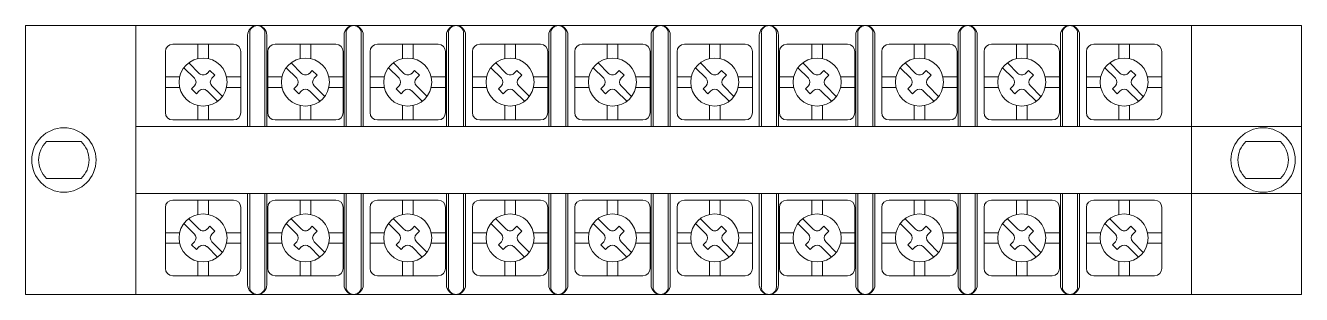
# Model space of a CAD drawing. Header units: millimetres. Extents: x 0 to 166, y 0 to 35.
import ezdxf

# ---------------------------------------------------------------- set-up
doc = ezdxf.new("R2010")
doc.units = ezdxf.units.MM
doc.layers.add('hw_VTP', color=7, linetype='Continuous', lineweight=13)

# ---------------------------------------------------------------- blocks, each defined once
blk = doc.blocks.new('CD_10P-30A')
at = {"layer": 'hw_VTP'}
for p, q in [((965.83, -753.45), (1132.17, -753.45)), ((965.83, -788.45), (965.83, -753.45)), ((980.19, -770.95), (980.19, -753.45)), ((1117.82, -788.45), (1117.82, -753.45)), ((1132.17, -788.45), (1132.17, -753.45)), ((988.48, -759.67), (987.11, -758.3)), ((1001.82, -759.67), (1000.45, -758.3)), ((1015.16, -759.67), (1013.79, -758.3)), ((1028.5, -759.67), (1027.13, -758.3)), ((1041.84, -759.67), (1040.47, -758.3)), ((1055.18, -759.67), (1053.81, -758.3)), ((1068.52, -759.67), (1067.15, -758.3)), ((1081.86, -759.67), (1080.49, -758.3)), ((1095.2, -759.67), (1093.83, -758.3)), ((1108.54, -759.67), (1107.17, -758.3)), ((987.85, -760.3), (986.48, -758.94)), ((989.87, -759.29), (989.49, -759.67)), ((990.5, -759.92), (989.87, -759.29)), ((990.5, -759.92), (990.12, -760.3)), ((1001.19, -760.3), (999.82, -758.94)), ((1003.21, -759.29), (1002.83, -759.67)), ((1003.84, -759.92), (1003.21, -759.29)), ((1003.84, -759.92), (1003.46, -760.3)), ((1014.53, -760.3), (1013.16, -758.94)), ((1016.55, -759.29), (1016.17, -759.67)), ((1017.18, -759.92), (1016.55, -759.29)), ((1017.18, -759.92), (1016.8, -760.3)), ((1027.87, -760.3), (1026.5, -758.94)), ((1029.89, -759.29), (1029.51, -759.67)), ((1030.52, -759.92), (1029.89, -759.29)), ((1030.52, -759.92), (1030.14, -760.3)), ((1041.21, -760.3), (1039.84, -758.94)), ((1043.23, -759.29), (1042.85, -759.67)), ((1043.86, -759.92), (1043.23, -759.29)), ((1043.86, -759.92), (1043.48, -760.3)), ((1054.55, -760.3), (1053.18, -758.94)), ((1056.57, -759.29), (1056.19, -759.67)), ((1057.2, -759.92), (1056.57, -759.29)), ((1057.2, -759.92), (1056.82, -760.3)), ((1067.89, -760.3), (1066.52, -758.94)), ((1069.91, -759.29), (1069.53, -759.67)), ((1070.54, -759.92), (1069.91, -759.29)), ((1070.54, -759.92), (1070.16, -760.3)), ((1081.23, -760.3), (1079.86, -758.94)), ((1083.25, -759.29), (1082.87, -759.67)), ((1083.88, -759.92), (1083.25, -759.29)), ((1083.88, -759.92), (1083.5, -760.3)), ((1094.57, -760.3), (1093.2, -758.94)), ((1096.59, -759.29), (1096.21, -759.67)), ((1097.22, -759.92), (1096.59, -759.29)), ((1097.22, -759.92), (1096.84, -760.3)), ((1107.91, -760.3), (1106.54, -758.94)), ((1109.93, -759.29), (1109.55, -759.67)), ((1110.56, -759.92), (1109.93, -759.29)), ((1110.56, -759.92), (1110.18, -760.3)), ((987.85, -761.31), (987.47, -761.69)), ((988.1, -762.33), (987.47, -761.69)), ((991.49, -762.68), (990.12, -761.31)), ((1001.19, -761.31), (1000.81, -761.69)), ((1001.44, -762.33), (1000.81, -761.69)), ((1004.83, -762.68), (1003.46, -761.31)), ((1014.53, -761.31), (1014.15, -761.69)), ((1014.78, -762.33), (1014.15, -761.69)), ((1018.17, -762.68), (1016.8, -761.31)), ((1027.87, -761.31), (1027.49, -761.69)), ((1028.12, -762.33), (1027.49, -761.69)), ((1031.51, -762.68), (1030.14, -761.31)), ((1041.21, -761.31), (1040.83, -761.69)), ((1041.46, -762.33), (1040.83, -761.69)), ((1044.85, -762.68), (1043.48, -761.31)), ((1054.55, -761.31), (1054.17, -761.69)), ((1054.8, -762.33), (1054.17, -761.69)), ((1058.19, -762.68), (1056.82, -761.31)), ((1067.89, -761.31), (1067.51, -761.69)), ((1068.14, -762.33), (1067.51, -761.69)), ((1071.53, -762.68), (1070.16, -761.31)), ((1081.23, -761.31), (1080.85, -761.69)), ((1081.48, -762.33), (1080.85, -761.69)), ((1084.87, -762.68), (1083.5, -761.31)), ((1094.57, -761.31), (1094.19, -761.69)), ((1094.82, -762.33), (1094.19, -761.69)), ((1098.21, -762.68), (1096.84, -761.31)), ((1107.91, -761.31), (1107.53, -761.69)), ((1108.16, -762.33), (1107.53, -761.69)), ((1111.55, -762.68), (1110.18, -761.31)), ((988.48, -761.95), (988.1, -762.33)), ((990.86, -763.31), (989.49, -761.95)), ((1001.82, -761.95), (1001.44, -762.33)), ((1004.2, -763.31), (1002.83, -761.95)), ((1015.16, -761.95), (1014.78, -762.33)), ((1017.54, -763.31), (1016.17, -761.95)), ((1028.5, -761.95), (1028.12, -762.33)), ((1030.88, -763.31), (1029.51, -761.95)), ((1041.84, -761.95), (1041.46, -762.33)), ((1044.22, -763.31), (1042.85, -761.95)), ((1055.18, -761.95), (1054.8, -762.33)), ((1057.56, -763.31), (1056.19, -761.95)), ((1068.52, -761.95), (1068.14, -762.33)), ((1070.9, -763.31), (1069.53, -761.95)), ((1081.86, -761.95), (1081.48, -762.33)), ((1084.24, -763.31), (1082.87, -761.95)), ((1095.2, -761.95), (1094.82, -762.33)), ((1097.58, -763.31), (1096.21, -761.95)), ((1108.54, -761.95), (1108.16, -762.33)), ((1110.92, -763.31), (1109.55, -761.95)), ((980.19, -766.61), (1132.17, -766.61)), ((980.19, -788.45), (980.19, -770.95)), ((980.19, -775.29), (1132.17, -775.29)), ((987.85, -780.59), (986.48, -779.22)), ((988.48, -779.96), (987.11, -778.59)), ((989.87, -779.58), (989.49, -779.96)), ((990.5, -780.21), (989.87, -779.58)), ((1001.19, -780.59), (999.82, -779.22)), ((1001.82, -779.96), (1000.45, -778.59)), ((1003.21, -779.58), (1002.83, -779.96)), ((1003.84, -780.21), (1003.21, -779.58)), ((1014.53, -780.59), (1013.16, -779.22)), ((1015.16, -779.96), (1013.79, -778.59)), ((1016.55, -779.58), (1016.17, -779.96)), ((1017.18, -780.21), (1016.55, -779.58)), ((1027.87, -780.59), (1026.5, -779.22)), ((1028.5, -779.96), (1027.13, -778.59)), ((1029.89, -779.58), (1029.51, -779.96)), ((1030.52, -780.21), (1029.89, -779.58)), ((1041.21, -780.59), (1039.84, -779.22)), ((1041.84, -779.96), (1040.47, -778.59)), ((1043.23, -779.58), (1042.85, -779.96)), ((1043.86, -780.21), (1043.23, -779.58)), ((1054.55, -780.59), (1053.18, -779.22)), ((1055.18, -779.96), (1053.81, -778.59)), ((1056.57, -779.58), (1056.19, -779.96)), ((1057.2, -780.21), (1056.57, -779.58)), ((1067.89, -780.59), (1066.52, -779.22)), ((1068.52, -779.96), (1067.15, -778.59)), ((1069.91, -779.58), (1069.53, -779.96)), ((1070.54, -780.21), (1069.91, -779.58)), ((1081.23, -780.59), (1079.86, -779.22)), ((1081.86, -779.96), (1080.49, -778.59)), ((1083.25, -779.58), (1082.87, -779.96)), ((1083.88, -780.21), (1083.25, -779.58)), ((1094.57, -780.59), (1093.2, -779.22)), ((1095.2, -779.96), (1093.83, -778.59)), ((1096.59, -779.58), (1096.21, -779.96)), ((1097.22, -780.21), (1096.59, -779.58)), ((1107.91, -780.59), (1106.54, -779.22)), ((1108.54, -779.96), (1107.17, -778.59)), ((1109.93, -779.58), (1109.55, -779.96)), ((1110.56, -780.21), (1109.93, -779.58)), ((987.85, -781.6), (987.47, -781.98)), ((990.5, -780.21), (990.12, -780.59)), ((991.49, -782.97), (990.12, -781.6)), ((1001.19, -781.6), (1000.81, -781.98)), ((1003.84, -780.21), (1003.46, -780.59)), ((1004.83, -782.97), (1003.46, -781.6)), ((1014.53, -781.6), (1014.15, -781.98)), ((1017.18, -780.21), (1016.8, -780.59)), ((1018.17, -782.97), (1016.8, -781.6)), ((1027.87, -781.6), (1027.49, -781.98)), ((1030.52, -780.21), (1030.14, -780.59)), ((1031.51, -782.97), (1030.14, -781.6)), ((1041.21, -781.6), (1040.83, -781.98)), ((1043.86, -780.21), (1043.48, -780.59)), ((1044.85, -782.97), (1043.48, -781.6)), ((1054.55, -781.6), (1054.17, -781.98)), ((1057.2, -780.21), (1056.82, -780.59)), ((1058.19, -782.97), (1056.82, -781.6)), ((1067.89, -781.6), (1067.51, -781.98)), ((1070.54, -780.21), (1070.16, -780.59)), ((1071.53, -782.97), (1070.16, -781.6)), ((1081.23, -781.6), (1080.85, -781.98)), ((1083.88, -780.21), (1083.5, -780.59)), ((1084.87, -782.97), (1083.5, -781.6)), ((1094.57, -781.6), (1094.19, -781.98)), ((1097.22, -780.21), (1096.84, -780.59)), ((1098.21, -782.97), (1096.84, -781.6)), ((1107.91, -781.6), (1107.53, -781.98)), ((1110.56, -780.21), (1110.18, -780.59)), ((1111.55, -782.97), (1110.18, -781.6)), ((988.1, -782.61), (987.47, -781.98)), ((988.48, -782.23), (988.1, -782.61)), ((990.86, -783.6), (989.49, -782.23)), ((1001.44, -782.61), (1000.81, -781.98)), ((1001.82, -782.23), (1001.44, -782.61)), ((1004.2, -783.6), (1002.83, -782.23)), ((1014.78, -782.61), (1014.15, -781.98)), ((1015.16, -782.23), (1014.78, -782.61)), ((1017.54, -783.6), (1016.17, -782.23)), ((1028.12, -782.61), (1027.49, -781.98)), ((1028.5, -782.23), (1028.12, -782.61)), ((1030.88, -783.6), (1029.51, -782.23)), ((1041.46, -782.61), (1040.83, -781.98)), ((1041.84, -782.23), (1041.46, -782.61)), ((1044.22, -783.6), (1042.85, -782.23)), ((1054.8, -782.61), (1054.17, -781.98)), ((1055.18, -782.23), (1054.8, -782.61)), ((1057.56, -783.6), (1056.19, -782.23)), ((1068.14, -782.61), (1067.51, -781.98)), ((1068.52, -782.23), (1068.14, -782.61)), ((1070.9, -783.6), (1069.53, -782.23)), ((1081.48, -782.61), (1080.85, -781.98)), ((1081.86, -782.23), (1081.48, -782.61)), ((1084.24, -783.6), (1082.87, -782.23)), ((1094.82, -782.61), (1094.19, -781.98)), ((1095.2, -782.23), (1094.82, -782.61)), ((1097.58, -783.6), (1096.21, -782.23)), ((1108.16, -782.61), (1107.53, -781.98)), ((1108.54, -782.23), (1108.16, -782.61)), ((1110.92, -783.6), (1109.55, -782.23)), ((965.83, -788.45), (1132.17, -788.45))]:
    blk.add_line(p, q, dxfattribs=at)
at = {"layer": 'hw_VTP', "color": 3}
for p, q in [((994.79, -754.7), (994.79, -766.61)), ((995.06, -754.44), (995.06, -766.61)), ((997.03, -754.44), (997.03, -766.61)), ((997.29, -754.7), (997.29, -766.61)), ((1007.36, -754.7), (1007.36, -766.61)), ((1007.62, -754.44), (1007.62, -766.61)), ((1009.59, -754.44), (1009.59, -766.61)), ((1009.86, -754.7), (1009.86, -766.61)), ((1020.7, -754.7), (1020.7, -766.61)), ((1020.96, -754.44), (1020.96, -766.61)), ((1022.93, -754.44), (1022.93, -766.61)), ((1023.2, -754.7), (1023.2, -766.61)), ((1034.04, -754.7), (1034.04, -766.61)), ((1034.3, -754.44), (1034.3, -766.61)), ((1036.27, -754.44), (1036.27, -766.61)), ((1036.54, -754.7), (1036.54, -766.61)), ((1047.38, -754.7), (1047.38, -766.61)), ((1047.64, -754.44), (1047.64, -766.61)), ((1049.61, -754.44), (1049.61, -766.61)), ((1049.88, -754.7), (1049.88, -766.61)), ((1061.49, -754.7), (1061.49, -766.61)), ((1061.76, -754.44), (1061.76, -766.61)), ((1063.73, -754.44), (1063.73, -766.61)), ((1063.99, -754.7), (1063.99, -766.61)), ((1074.06, -754.7), (1074.06, -766.61)), ((1074.32, -754.44), (1074.32, -766.61)), ((1076.29, -754.44), (1076.29, -766.61)), ((1076.56, -754.7), (1076.56, -766.61)), ((1087.4, -754.7), (1087.4, -766.61)), ((1087.66, -754.44), (1087.66, -766.61)), ((1089.63, -754.44), (1089.63, -766.61)), ((1089.9, -754.7), (1089.9, -766.61)), ((1100.74, -754.7), (1100.74, -766.61)), ((1101, -754.44), (1101, -766.61)), ((1102.97, -754.44), (1102.97, -766.61)), ((1103.24, -754.7), (1103.24, -766.61)), ((994.79, -787.2), (994.79, -775.29)), ((995.06, -787.46), (995.06, -775.29)), ((997.03, -787.46), (997.03, -775.29)), ((997.29, -787.2), (997.29, -775.29)), ((1007.36, -787.2), (1007.36, -775.29)), ((1007.62, -787.46), (1007.62, -775.29)), ((1009.59, -787.46), (1009.59, -775.29)), ((1009.86, -787.2), (1009.86, -775.29)), ((1020.7, -787.2), (1020.7, -775.29)), ((1020.96, -787.46), (1020.96, -775.29)), ((1022.93, -787.46), (1022.93, -775.29)), ((1023.2, -787.2), (1023.2, -775.29)), ((1034.04, -787.2), (1034.04, -775.29)), ((1034.3, -787.46), (1034.3, -775.29)), ((1036.27, -787.46), (1036.27, -775.29)), ((1036.54, -787.2), (1036.54, -775.29)), ((1047.38, -787.2), (1047.38, -775.29)), ((1047.64, -787.46), (1047.64, -775.29)), ((1049.61, -787.46), (1049.61, -775.29)), ((1049.88, -787.2), (1049.88, -775.29)), ((1061.49, -787.2), (1061.49, -775.29)), ((1061.76, -787.46), (1061.76, -775.29)), ((1063.73, -787.46), (1063.73, -775.29)), ((1063.99, -787.2), (1063.99, -775.29)), ((1074.06, -787.2), (1074.06, -775.29)), ((1074.32, -787.46), (1074.32, -775.29)), ((1076.29, -787.46), (1076.29, -775.29)), ((1076.56, -787.2), (1076.56, -775.29)), ((1087.4, -787.2), (1087.4, -775.29)), ((1087.66, -787.46), (1087.66, -775.29)), ((1089.63, -787.46), (1089.63, -775.29)), ((1089.9, -787.2), (1089.9, -775.29)), ((1100.74, -787.2), (1100.74, -775.29)), ((1101, -787.46), (1101, -775.29)), ((1102.97, -787.46), (1102.97, -775.29)), ((1103.24, -787.2), (1103.24, -775.29))]:
    blk.add_line(p, q, dxfattribs=at)
at = {"layer": 'hw_VTP', "color": 4}
for p, q in [((984.06, -764.78), (984.06, -756.84)), ((985.02, -755.89), (992.95, -755.89)), ((988.3, -755.89), (988.3, -757.76)), ((989.67, -755.89), (989.67, -757.76)), ((993.9, -756.84), (993.9, -764.78)), ((997.4, -764.78), (997.4, -756.84)), ((998.36, -755.89), (1006.29, -755.89)), ((1001.64, -755.89), (1001.64, -757.76)), ((1003.01, -755.89), (1003.01, -757.76)), ((1007.24, -756.84), (1007.24, -764.78)), ((1010.74, -764.78), (1010.74, -756.84)), ((1011.7, -755.89), (1019.63, -755.89)), ((1014.98, -755.89), (1014.98, -757.76)), ((1016.35, -755.89), (1016.35, -757.76)), ((1020.58, -756.84), (1020.58, -764.78)), ((1024.08, -764.78), (1024.08, -756.84)), ((1025.04, -755.89), (1032.97, -755.89)), ((1028.32, -755.89), (1028.32, -757.76)), ((1029.69, -755.89), (1029.69, -757.76)), ((1033.92, -756.84), (1033.92, -764.78)), ((1037.42, -764.78), (1037.42, -756.84)), ((1038.38, -755.89), (1046.31, -755.89)), ((1041.66, -755.89), (1041.66, -757.76)), ((1043.03, -755.89), (1043.03, -757.76)), ((1047.26, -756.84), (1047.26, -764.78)), ((1050.76, -764.78), (1050.76, -756.84)), ((1051.72, -755.89), (1059.65, -755.89)), ((1055, -755.89), (1055, -757.76)), ((1056.37, -755.89), (1056.37, -757.76)), ((1060.6, -756.84), (1060.6, -764.78)), ((1064.11, -764.78), (1064.11, -756.84)), ((1065.06, -755.89), (1072.99, -755.89)), ((1068.34, -755.89), (1068.34, -757.76)), ((1069.71, -755.89), (1069.71, -757.76)), ((1073.94, -756.84), (1073.94, -764.78)), ((1077.45, -764.78), (1077.45, -756.84)), ((1078.4, -755.89), (1086.33, -755.89)), ((1081.68, -755.89), (1081.68, -757.76)), ((1083.05, -755.89), (1083.05, -757.76)), ((1087.29, -756.84), (1087.29, -764.78)), ((1090.79, -764.78), (1090.79, -756.84)), ((1091.74, -755.89), (1099.67, -755.89)), ((1095.02, -755.89), (1095.02, -757.76)), ((1096.39, -755.89), (1096.39, -757.76)), ((1100.63, -756.84), (1100.63, -764.78)), ((1104.13, -764.78), (1104.13, -756.84)), ((1105.08, -755.89), (1113.01, -755.89)), ((1108.36, -755.89), (1108.36, -757.76)), ((1109.73, -755.89), (1109.73, -757.76)), ((1113.97, -756.84), (1113.97, -764.78)), ((984.06, -760.12), (985.93, -760.12)), ((993.9, -760.12), (992.03, -760.12)), ((997.4, -760.12), (999.27, -760.12)), ((1007.24, -760.12), (1005.38, -760.12)), ((1010.74, -760.12), (1012.61, -760.12)), ((1020.58, -760.12), (1018.72, -760.12)), ((1024.08, -760.12), (1025.95, -760.12)), ((1033.92, -760.12), (1032.06, -760.12)), ((1037.42, -760.12), (1039.29, -760.12)), ((1047.26, -760.12), (1045.4, -760.12)), ((1050.76, -760.12), (1052.63, -760.12)), ((1060.6, -760.12), (1058.74, -760.12)), ((1064.11, -760.12), (1065.97, -760.12)), ((1073.94, -760.12), (1072.08, -760.12)), ((1077.45, -760.12), (1079.31, -760.12)), ((1087.29, -760.12), (1085.42, -760.12)), ((1090.79, -760.12), (1092.65, -760.12)), ((1100.63, -760.12), (1098.76, -760.12)), ((1104.13, -760.12), (1105.99, -760.12)), ((1113.97, -760.12), (1112.1, -760.12)), ((984.06, -761.5), (985.93, -761.5)), ((993.9, -761.5), (992.03, -761.5)), ((997.4, -761.5), (999.27, -761.5)), ((1007.24, -761.5), (1005.38, -761.5)), ((1010.74, -761.5), (1012.61, -761.5)), ((1020.58, -761.5), (1018.72, -761.5)), ((1024.08, -761.5), (1025.95, -761.5)), ((1033.92, -761.5), (1032.06, -761.5)), ((1037.42, -761.5), (1039.29, -761.5)), ((1047.26, -761.5), (1045.4, -761.5)), ((1050.76, -761.5), (1052.63, -761.5)), ((1060.6, -761.5), (1058.74, -761.5)), ((1064.11, -761.5), (1065.97, -761.5)), ((1073.94, -761.5), (1072.08, -761.5)), ((1077.45, -761.5), (1079.31, -761.5)), ((1087.29, -761.5), (1085.42, -761.5)), ((1090.79, -761.5), (1092.65, -761.5)), ((1100.63, -761.5), (1098.76, -761.5)), ((1104.13, -761.5), (1105.99, -761.5)), ((1113.97, -761.5), (1112.1, -761.5)), ((988.3, -765.73), (988.3, -763.86)), ((989.67, -765.73), (989.67, -763.86)), ((1001.64, -765.73), (1001.64, -763.86)), ((1003.01, -765.73), (1003.01, -763.86)), ((1014.98, -765.73), (1014.98, -763.86)), ((1016.35, -765.73), (1016.35, -763.86)), ((1028.32, -765.73), (1028.32, -763.86)), ((1029.69, -765.73), (1029.69, -763.86)), ((1041.66, -765.73), (1041.66, -763.86)), ((1043.03, -765.73), (1043.03, -763.86)), ((1055, -765.73), (1055, -763.86)), ((1056.37, -765.73), (1056.37, -763.86)), ((1068.34, -765.73), (1068.34, -763.86)), ((1069.71, -765.73), (1069.71, -763.86)), ((1081.68, -765.73), (1081.68, -763.86)), ((1083.05, -765.73), (1083.05, -763.86)), ((1095.02, -765.73), (1095.02, -763.86)), ((1096.39, -765.73), (1096.39, -763.86)), ((1108.36, -765.73), (1108.36, -763.86)), ((1109.73, -765.73), (1109.73, -763.86)), ((992.95, -765.73), (985.02, -765.73)), ((1006.29, -765.73), (998.36, -765.73)), ((1019.63, -765.73), (1011.7, -765.73)), ((1032.97, -765.73), (1025.04, -765.73)), ((1046.31, -765.73), (1038.38, -765.73)), ((1059.65, -765.73), (1051.72, -765.73)), ((1072.99, -765.73), (1065.06, -765.73)), ((1086.33, -765.73), (1078.4, -765.73)), ((1099.67, -765.73), (1091.74, -765.73)), ((1113.01, -765.73), (1105.08, -765.73)), ((973.09, -768.56), (968.58, -768.56)), ((1124.92, -768.56), (1129.43, -768.56)), ((973.09, -773.34), (968.58, -773.34)), ((1124.92, -773.34), (1129.43, -773.34)), ((985.02, -776.17), (992.95, -776.17)), ((988.3, -776.17), (988.3, -778.04)), ((989.67, -776.17), (989.67, -778.04)), ((998.36, -776.17), (1006.29, -776.17)), ((1001.64, -776.17), (1001.64, -778.04)), ((1003.01, -776.17), (1003.01, -778.04)), ((1011.7, -776.17), (1019.63, -776.17)), ((1014.98, -776.17), (1014.98, -778.04)), ((1016.35, -776.17), (1016.35, -778.04)), ((1025.04, -776.17), (1032.97, -776.17)), ((1028.32, -776.17), (1028.32, -778.04)), ((1029.69, -776.17), (1029.69, -778.04)), ((1038.38, -776.17), (1046.31, -776.17)), ((1041.66, -776.17), (1041.66, -778.04)), ((1043.03, -776.17), (1043.03, -778.04)), ((1051.72, -776.17), (1059.65, -776.17)), ((1055, -776.17), (1055, -778.04)), ((1056.37, -776.17), (1056.37, -778.04)), ((1065.06, -776.17), (1072.99, -776.17)), ((1068.34, -776.17), (1068.34, -778.04)), ((1069.71, -776.17), (1069.71, -778.04)), ((1078.4, -776.17), (1086.33, -776.17)), ((1081.68, -776.17), (1081.68, -778.04)), ((1083.05, -776.17), (1083.05, -778.04)), ((1091.74, -776.17), (1099.67, -776.17)), ((1095.02, -776.17), (1095.02, -778.04)), ((1096.39, -776.17), (1096.39, -778.04)), ((1105.08, -776.17), (1113.01, -776.17)), ((1108.36, -776.17), (1108.36, -778.04)), ((1109.73, -776.17), (1109.73, -778.04)), ((984.06, -785.06), (984.06, -777.13)), ((993.9, -777.13), (993.9, -785.06)), ((997.4, -785.06), (997.4, -777.13)), ((1007.24, -777.13), (1007.24, -785.06)), ((1010.74, -785.06), (1010.74, -777.13)), ((1020.58, -777.13), (1020.58, -785.06)), ((1024.08, -785.06), (1024.08, -777.13)), ((1033.92, -777.13), (1033.92, -785.06)), ((1037.42, -785.06), (1037.42, -777.13)), ((1047.26, -777.13), (1047.26, -785.06)), ((1050.76, -785.06), (1050.76, -777.13)), ((1060.6, -777.13), (1060.6, -785.06)), ((1064.11, -785.06), (1064.11, -777.13)), ((1073.94, -777.13), (1073.94, -785.06)), ((1077.45, -785.06), (1077.45, -777.13)), ((1087.29, -777.13), (1087.29, -785.06)), ((1090.79, -785.06), (1090.79, -777.13)), ((1100.63, -777.13), (1100.63, -785.06)), ((1104.13, -785.06), (1104.13, -777.13)), ((1113.97, -777.13), (1113.97, -785.06)), ((984.06, -780.41), (985.93, -780.41)), ((984.06, -781.78), (985.93, -781.78)), ((993.9, -780.41), (992.03, -780.41)), ((993.9, -781.78), (992.03, -781.78)), ((997.4, -780.41), (999.27, -780.41)), ((997.4, -781.78), (999.27, -781.78)), ((1007.24, -780.41), (1005.38, -780.41)), ((1007.24, -781.78), (1005.38, -781.78)), ((1010.74, -780.41), (1012.61, -780.41)), ((1010.74, -781.78), (1012.61, -781.78)), ((1020.58, -780.41), (1018.72, -780.41)), ((1020.58, -781.78), (1018.72, -781.78)), ((1024.08, -780.41), (1025.95, -780.41)), ((1024.08, -781.78), (1025.95, -781.78)), ((1033.92, -780.41), (1032.06, -780.41)), ((1033.92, -781.78), (1032.06, -781.78)), ((1037.42, -780.41), (1039.29, -780.41)), ((1037.42, -781.78), (1039.29, -781.78)), ((1047.26, -780.41), (1045.4, -780.41)), ((1047.26, -781.78), (1045.4, -781.78)), ((1050.76, -780.41), (1052.63, -780.41)), ((1050.76, -781.78), (1052.63, -781.78)), ((1060.6, -780.41), (1058.74, -780.41)), ((1060.6, -781.78), (1058.74, -781.78)), ((1064.11, -780.41), (1065.97, -780.41)), ((1064.11, -781.78), (1065.97, -781.78)), ((1073.94, -780.41), (1072.08, -780.41)), ((1073.94, -781.78), (1072.08, -781.78)), ((1077.45, -780.41), (1079.31, -780.41)), ((1077.45, -781.78), (1079.31, -781.78)), ((1087.29, -780.41), (1085.42, -780.41)), ((1087.29, -781.78), (1085.42, -781.78)), ((1090.79, -780.41), (1092.65, -780.41)), ((1090.79, -781.78), (1092.65, -781.78)), ((1100.63, -780.41), (1098.76, -780.41)), ((1100.63, -781.78), (1098.76, -781.78)), ((1104.13, -780.41), (1105.99, -780.41)), ((1104.13, -781.78), (1105.99, -781.78)), ((1113.97, -780.41), (1112.1, -780.41)), ((1113.97, -781.78), (1112.1, -781.78)), ((988.3, -786.01), (988.3, -784.14)), ((989.67, -786.01), (989.67, -784.14)), ((1001.64, -786.01), (1001.64, -784.14)), ((1003.01, -786.01), (1003.01, -784.14)), ((1014.98, -786.01), (1014.98, -784.14)), ((1016.35, -786.01), (1016.35, -784.14)), ((1028.32, -786.01), (1028.32, -784.14)), ((1029.69, -786.01), (1029.69, -784.14)), ((1041.66, -786.01), (1041.66, -784.14)), ((1043.03, -786.01), (1043.03, -784.14)), ((1055, -786.01), (1055, -784.14)), ((1056.37, -786.01), (1056.37, -784.14)), ((1068.34, -786.01), (1068.34, -784.14)), ((1069.71, -786.01), (1069.71, -784.14)), ((1081.68, -786.01), (1081.68, -784.14)), ((1083.05, -786.01), (1083.05, -784.14)), ((1095.02, -786.01), (1095.02, -784.14)), ((1096.39, -786.01), (1096.39, -784.14)), ((1108.36, -786.01), (1108.36, -784.14)), ((1109.73, -786.01), (1109.73, -784.14)), ((992.95, -786.01), (985.02, -786.01)), ((1006.29, -786.01), (998.36, -786.01)), ((1019.63, -786.01), (1011.7, -786.01)), ((1032.97, -786.01), (1025.04, -786.01)), ((1046.31, -786.01), (1038.38, -786.01)), ((1059.65, -786.01), (1051.72, -786.01)), ((1072.99, -786.01), (1065.06, -786.01)), ((1086.33, -786.01), (1078.4, -786.01)), ((1099.67, -786.01), (1091.74, -786.01)), ((1113.01, -786.01), (1105.08, -786.01))]:
    blk.add_line(p, q, dxfattribs=at)
at = {"layer": 'hw_VTP'}
for centre in [(988.98, -760.81), (1002.32, -760.81), (1015.66, -760.81), (1029, -760.81), (1042.34, -760.81), (1055.68, -760.81), (1069.03, -760.81), (1082.37, -760.81), (1095.71, -760.81), (1109.05, -760.81), (988.98, -781.09), (1002.32, -781.09), (1015.66, -781.09), (1029, -781.09), (1042.34, -781.09), (1055.68, -781.09), (1069.03, -781.09), (1082.37, -781.09), (1095.71, -781.09), (1109.05, -781.09)]:
    blk.add_circle(centre, 3.13, dxfattribs=at)
at = {"layer": 'hw_VTP', "color": 4}
for centre in [(970.83, -770.95), (1127.17, -770.95)]:
    blk.add_circle(centre, 4.19, dxfattribs=at)
at = {"layer": 'hw_VTP', "color": 3}
for centre, radius, start, end in [((996.04, -754.7), 1.25, 0, 180), ((996.04, -754.44), 0.987, 0, 180), ((1008.61, -754.7), 1.25, 0, 180), ((1008.61, -754.44), 0.987, 0, 180), ((1021.95, -754.7), 1.25, 0, 180), ((1021.95, -754.44), 0.987, 0, 180), ((1035.29, -754.7), 1.25, 0, 180), ((1035.29, -754.44), 0.987, 0, 180), ((1048.63, -754.7), 1.25, 0, 180), ((1048.63, -754.44), 0.987, 0, 180), ((1062.74, -754.7), 1.25, 0, 180), ((1062.74, -754.44), 0.987, 0, 180), ((1075.31, -754.7), 1.25, 0, 180), ((1075.31, -754.44), 0.987, 0, 180), ((1088.65, -754.7), 1.25, 0, 180), ((1088.65, -754.44), 0.987, 0, 180), ((1101.99, -754.7), 1.25, 0, 180), ((1101.99, -754.44), 0.987, 0, 180), ((996.04, -787.2), 1.25, 180, 0), ((996.04, -787.46), 0.987, 180, 0), ((1008.61, -787.2), 1.25, 180, 0), ((1008.61, -787.46), 0.987, 180, 0), ((1021.95, -787.2), 1.25, 180, 0), ((1021.95, -787.46), 0.987, 180, 0), ((1035.29, -787.2), 1.25, 180, 0), ((1035.29, -787.46), 0.987, 180, 0), ((1048.63, -787.2), 1.25, 180, 0), ((1048.63, -787.46), 0.987, 180, 0), ((1062.74, -787.2), 1.25, 180, 0), ((1062.74, -787.46), 0.987, 180, 0), ((1075.31, -787.2), 1.25, 180, 0), ((1075.31, -787.46), 0.987, 180, 0), ((1088.65, -787.2), 1.25, 180, 0), ((1088.65, -787.46), 0.987, 180, 0), ((1101.99, -787.2), 1.25, 180, 0), ((1101.99, -787.46), 0.987, 180, 0)]:
    blk.add_arc(centre, radius, start, end, dxfattribs=at)
at = {"layer": 'hw_VTP', "color": 4}
for centre, radius, start, end in [((985.02, -756.84), 0.953, 90, 180), ((992.95, -756.84), 0.953, 0, 90), ((998.36, -756.84), 0.953, 90, 180), ((1006.29, -756.84), 0.953, 0, 90), ((1011.7, -756.84), 0.953, 90, 180), ((1019.63, -756.84), 0.953, 0, 90), ((1025.04, -756.84), 0.953, 90, 180), ((1032.97, -756.84), 0.953, 0, 90), ((1038.38, -756.84), 0.953, 90, 180), ((1046.31, -756.84), 0.953, 0, 90), ((1051.72, -756.84), 0.953, 90, 180), ((1059.65, -756.84), 0.953, 0, 90), ((1065.06, -756.84), 0.953, 90, 180), ((1072.99, -756.84), 0.953, 0, 90), ((1078.4, -756.84), 0.953, 90, 180), ((1086.33, -756.84), 0.953, 0, 90), ((1091.74, -756.84), 0.953, 90, 180), ((1099.67, -756.84), 0.953, 0, 90), ((1105.08, -756.84), 0.953, 90, 180), ((1113.01, -756.84), 0.953, 0, 90), ((985.02, -764.78), 0.953, 180, 270), ((992.95, -764.78), 0.953, 270, 0), ((998.36, -764.78), 0.953, 180, 270), ((1006.29, -764.78), 0.953, 270, 0), ((1011.7, -764.78), 0.953, 180, 270), ((1019.63, -764.78), 0.953, 270, 0), ((1025.04, -764.78), 0.953, 180, 270), ((1032.97, -764.78), 0.953, 270, 0), ((1038.38, -764.78), 0.953, 180, 270), ((1046.31, -764.78), 0.953, 270, 0), ((1051.72, -764.78), 0.953, 180, 270), ((1059.65, -764.78), 0.953, 270, 0), ((1065.06, -764.78), 0.953, 180, 270), ((1072.99, -764.78), 0.953, 270, 0), ((1078.4, -764.78), 0.953, 180, 270), ((1086.33, -764.78), 0.953, 270, 0), ((1091.74, -764.78), 0.953, 180, 270), ((1099.67, -764.78), 0.953, 270, 0), ((1105.08, -764.78), 0.953, 180, 270), ((1113.01, -764.78), 0.953, 270, 0), ((970.83, -770.95), 3.29, 133.3418, 226.6582), ((970.83, -770.95), 3.29, 313.3418, 46.6582), ((1127.17, -770.95), 3.29, 133.3418, 226.6582), ((1127.17, -770.95), 3.29, 313.3418, 46.6582), ((985.02, -777.13), 0.953, 90, 180), ((992.95, -777.13), 0.953, 0, 90), ((998.36, -777.13), 0.953, 90, 180), ((1006.29, -777.13), 0.953, 0, 90), ((1011.7, -777.13), 0.953, 90, 180), ((1019.63, -777.13), 0.953, 0, 90), ((1025.04, -777.13), 0.953, 90, 180), ((1032.97, -777.13), 0.953, 0, 90), ((1038.38, -777.13), 0.953, 90, 180), ((1046.31, -777.13), 0.953, 0, 90), ((1051.72, -777.13), 0.953, 90, 180), ((1059.65, -777.13), 0.953, 0, 90), ((1065.06, -777.13), 0.953, 90, 180), ((1072.99, -777.13), 0.953, 0, 90), ((1078.4, -777.13), 0.953, 90, 180), ((1086.33, -777.13), 0.953, 0, 90), ((1091.74, -777.13), 0.953, 90, 180), ((1099.67, -777.13), 0.953, 0, 90), ((1105.08, -777.13), 0.953, 90, 180), ((1113.01, -777.13), 0.953, 0, 90), ((985.02, -785.06), 0.953, 180, 270), ((992.95, -785.06), 0.953, 270, 0), ((998.36, -785.06), 0.953, 180, 270), ((1006.29, -785.06), 0.953, 270, 0), ((1011.7, -785.06), 0.953, 180, 270), ((1019.63, -785.06), 0.953, 270, 0), ((1025.04, -785.06), 0.953, 180, 270), ((1032.97, -785.06), 0.953, 270, 0), ((1038.38, -785.06), 0.953, 180, 270), ((1046.31, -785.06), 0.953, 270, 0), ((1051.72, -785.06), 0.953, 180, 270), ((1059.65, -785.06), 0.953, 270, 0), ((1065.06, -785.06), 0.953, 180, 270), ((1072.99, -785.06), 0.953, 270, 0), ((1078.4, -785.06), 0.953, 180, 270), ((1086.33, -785.06), 0.953, 270, 0), ((1091.74, -785.06), 0.953, 180, 270), ((1099.67, -785.06), 0.953, 270, 0), ((1105.08, -785.06), 0.953, 180, 270), ((1113.01, -785.06), 0.953, 270, 0)]:
    blk.add_arc(centre, radius, start, end, dxfattribs=at)
at = {"layer": 'hw_VTP'}
for centre, start, end in [((988.98, -759.17), 225, 315), ((1002.32, -759.17), 225, 315), ((1015.66, -759.17), 225, 315), ((1029, -759.17), 225, 315), ((1042.34, -759.17), 225, 315), ((1055.68, -759.17), 225, 315), ((1069.03, -759.17), 225, 315), ((1082.37, -759.17), 225, 315), ((1095.71, -759.17), 225, 315), ((1109.05, -759.17), 225, 315), ((987.34, -760.81), 315, 45), ((988.98, -762.45), 45, 135), ((990.63, -760.81), 135, 225), ((1000.68, -760.81), 315, 45), ((1002.32, -762.45), 45, 135), ((1003.97, -760.81), 135, 225), ((1014.02, -760.81), 315, 45), ((1015.66, -762.45), 45, 135), ((1017.31, -760.81), 135, 225), ((1027.36, -760.81), 315, 45), ((1029, -762.45), 45, 135), ((1030.65, -760.81), 135, 225), ((1040.7, -760.81), 315, 45), ((1042.34, -762.45), 45, 135), ((1043.99, -760.81), 135, 225), ((1054.04, -760.81), 315, 45), ((1055.68, -762.45), 45, 135), ((1057.33, -760.81), 135, 225), ((1067.38, -760.81), 315, 45), ((1069.03, -762.45), 45, 135), ((1070.67, -760.81), 135, 225), ((1080.72, -760.81), 315, 45), ((1082.37, -762.45), 45, 135), ((1084.01, -760.81), 135, 225), ((1094.06, -760.81), 315, 45), ((1095.71, -762.45), 45, 135), ((1097.35, -760.81), 135, 225), ((1107.4, -760.81), 315, 45), ((1109.05, -762.45), 45, 135), ((1110.69, -760.81), 135, 225), ((988.98, -779.45), 225, 315), ((1002.32, -779.45), 225, 315), ((1015.66, -779.45), 225, 315), ((1029, -779.45), 225, 315), ((1042.34, -779.45), 225, 315), ((1055.68, -779.45), 225, 315), ((1069.03, -779.45), 225, 315), ((1082.37, -779.45), 225, 315), ((1095.71, -779.45), 225, 315), ((1109.05, -779.45), 225, 315), ((987.34, -781.09), 315, 45), ((990.63, -781.09), 135, 225), ((1000.68, -781.09), 315, 45), ((1003.97, -781.09), 135, 225), ((1014.02, -781.09), 315, 45), ((1017.31, -781.09), 135, 225), ((1027.36, -781.09), 315, 45), ((1030.65, -781.09), 135, 225), ((1040.7, -781.09), 315, 45), ((1043.99, -781.09), 135, 225), ((1054.04, -781.09), 315, 45), ((1057.33, -781.09), 135, 225), ((1067.38, -781.09), 315, 45), ((1070.67, -781.09), 135, 225), ((1080.72, -781.09), 315, 45), ((1084.01, -781.09), 135, 225), ((1094.06, -781.09), 315, 45), ((1097.35, -781.09), 135, 225), ((1107.4, -781.09), 315, 45), ((1110.69, -781.09), 135, 225), ((988.98, -782.74), 45, 135), ((1002.32, -782.74), 45, 135), ((1015.66, -782.74), 45, 135), ((1029, -782.74), 45, 135), ((1042.34, -782.74), 45, 135), ((1055.68, -782.74), 45, 135), ((1069.03, -782.74), 45, 135), ((1082.37, -782.74), 45, 135), ((1095.71, -782.74), 45, 135), ((1109.05, -782.74), 45, 135)]:
    blk.add_arc(centre, 0.715, start, end, dxfattribs=at)

msp = doc.modelspace()

# ---------------------------------------------------------------- block references
msp.add_blockref('CD_10P-30A', (-965.83, 788.45))

doc.saveas('drawing.dxf')
